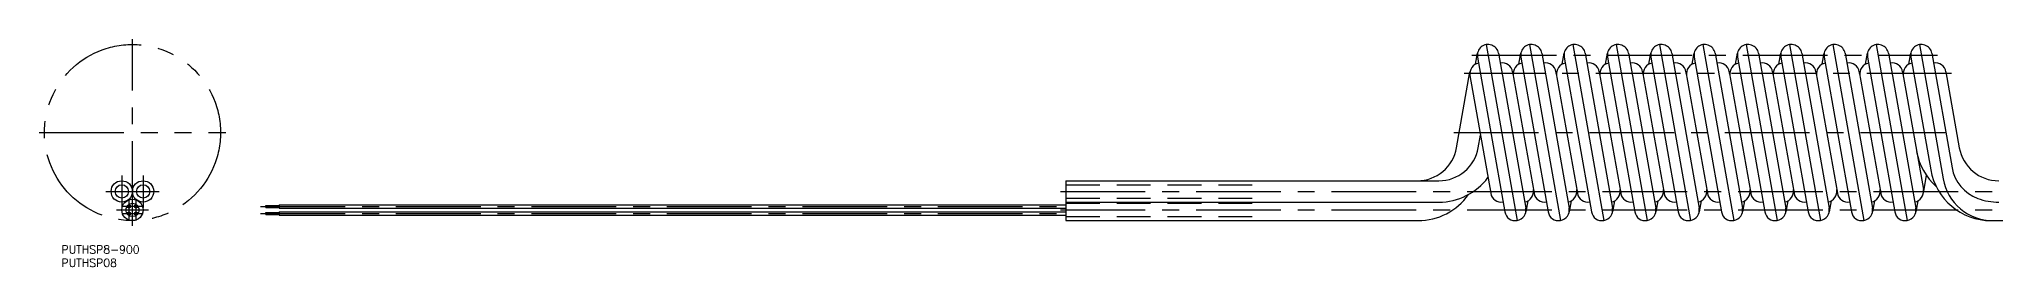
# Model space of a CAD drawing. Extents: x -35 to 1232, y -21 to 64.
# Drawn here: x -35 to 699, y -21 to 64 of the extents above; entities that cross this region are included whole.
import ezdxf

# ---------------------------------------------------------------- set-up
doc = ezdxf.new("R2010")
doc.units = 0
for name, pattern in [('CENTER', [50.8, 31.75, -6.35, 6.35, -6.35]), ('DASHED', [19.05, 12.7, -6.35]), ('PHANTOM', [63.5, 31.75, -6.35, 6.35, -6.35, 6.35, -6.35])]:
    doc.linetypes.add(name, pattern=pattern)
doc.layers.get('0').update_dxf_attribs({"linetype": 'CONTINUOUS'})
doc.layers.add('CENTER', color=1, linetype='CENTER')
doc.styles.get("Standard").update_dxf_attribs({"font": 'txt.shx', "height": 3, "bigfont": 'bigfont.shx'})

msp = doc.modelspace()

# ---------------------------------------------------------------- linework, layer by layer
at = {"color": 7, "linetype": 'CONTINUOUS'}
for p, q in [((503.59, 54.64), (504.31, 58.69)), ((507.55, 61.94), (519.17, -3.94)), ((512.19, 58.69), (522.42, 0.69)), ((519.84, 54.64), (520.56, 58.69)), ((523.8, 61.94), (535.42, -3.94)), ((528.44, 58.69), (538.66, 0.69)), ((536.09, 54.64), (536.8, 58.69)), ((540.05, 61.94), (551.66, -3.94)), ((544.68, 58.69), (554.91, 0.69)), ((552.34, 54.64), (553.05, 58.69)), ((556.3, 61.94), (567.91, -3.94)), ((560.93, 58.69), (571.16, 0.69)), ((568.58, 54.64), (569.3, 58.69)), ((572.54, 61.94), (584.16, -3.94)), ((577.18, 58.69), (587.4, 0.69)), ((584.83, 54.64), (585.54, 58.69)), ((588.79, 61.94), (600.41, -3.94)), ((593.42, 58.69), (603.65, 0.69)), ((601.08, 54.64), (601.79, 58.69)), ((605.04, 61.94), (616.65, -3.94)), ((609.67, 58.69), (619.9, 0.69)), ((617.32, 54.64), (618.04, 58.69)), ((621.28, 61.94), (632.9, -3.94)), ((625.92, 58.69), (636.14, 0.69)), ((633.57, 54.64), (634.28, 58.69)), ((637.53, 61.94), (649.15, -3.94)), ((642.16, 58.69), (652.39, 0.69)), ((649.82, 54.64), (650.53, 58.69)), ((653.78, 61.94), (665.39, -3.94)), ((658.41, 58.69), (668.64, 0.69)), ((666.06, 54.64), (666.78, 58.69)), ((670.02, 61.94), (678.88, 11.7)), ((674.66, 58.69), (682.22, 15.81)), ((496.45, 23.32), (501.47, 51.77)), ((504.31, 57.31), (514.54, -0.69)), ((517.47, 51.77), (525.5, 6.23)), ((517.59, 51.07), (517.72, 51.77)), ((520.56, 57.31), (530.78, -0.69)), ((533.72, 51.77), (541.75, 6.23)), ((533.84, 51.07), (533.96, 51.77)), ((536.8, 57.31), (547.03, -0.69)), ((549.97, 51.77), (557.99, 6.23)), ((550.09, 51.07), (550.21, 51.77)), ((553.05, 57.31), (563.28, -0.69)), ((566.21, 51.77), (574.24, 6.23)), ((566.34, 51.07), (566.46, 51.77)), ((569.3, 57.31), (579.52, -0.69)), ((582.46, 51.77), (590.49, 6.23)), ((582.58, 51.07), (582.7, 51.77)), ((585.54, 57.31), (595.77, -0.69)), ((598.71, 51.77), (606.73, 6.23)), ((598.83, 51.07), (598.95, 51.77)), ((601.79, 57.31), (612.02, -0.69)), ((614.95, 51.77), (622.98, 6.23)), ((615.08, 51.07), (615.2, 51.77)), ((618.04, 57.31), (628.27, -0.69)), ((631.2, 51.77), (639.23, 6.23)), ((631.32, 51.07), (631.44, 51.77)), ((634.28, 57.31), (644.51, -0.69)), ((647.45, 51.77), (655.48, 6.23)), ((647.57, 51.07), (647.69, 51.77)), ((650.53, 57.31), (660.76, -0.69)), ((663.69, 51.77), (671.48, 7.62)), ((663.82, 51.07), (663.94, 51.77)), ((666.78, 57.31), (674.24, 15.01)), ((679.94, 51.77), (684.96, 23.32)), ((501.47, 50.38), (509.25, 6.23)), ((504.58, 23.32), (505.41, 28.04)), ((350, 10.93), (350, -4)), ((350, 10.93), (489.81, 10.93)), ((671.48, 6.23), (672.65, 12.9)), ((50, 1.7), (55, 1.7)), ((50, 0.98), (50, 1.7)), ((50, 0.98), (55, 0.98)), ((55, 1.95), (55, 0.73)), ((55, 1.95), (350, 1.95)), ((55, 0.73), (350, 0.73)), ((350, 2.93), (489.81, 2.93)), ((523.13, 3.36), (522.42, -0.69)), ((525.26, 6.23), (525.38, 6.93)), ((539.38, 3.36), (538.66, -0.69)), ((541.5, 6.23), (541.63, 6.93)), ((555.62, 3.36), (554.91, -0.69)), ((557.75, 6.23), (557.87, 6.93)), ((571.87, 3.36), (571.16, -0.69)), ((574, 6.23), (574.12, 6.93)), ((588.12, 3.36), (587.4, -0.69)), ((590.24, 6.23), (590.37, 6.93)), ((604.37, 3.36), (603.65, -0.69)), ((606.49, 6.23), (606.61, 6.93)), ((620.61, 3.36), (619.9, -0.69)), ((622.74, 6.23), (622.86, 6.93)), ((636.86, 3.36), (636.14, -0.69)), ((638.98, 6.23), (639.11, 6.93)), ((653.11, 3.36), (652.39, -0.69)), ((655.23, 6.23), (655.35, 6.93)), ((669.35, 3.36), (668.64, -0.69)), ((50, -1.7), (50, -0.98)), ((50, -0.98), (55, -0.98)), ((50, -1.7), (55, -1.7)), ((55, -0.73), (350, -0.73)), ((55, -0.73), (55, -1.95)), ((55, -1.95), (350, -1.95)), ((350, -4), (482.08, -4)), ((696.89, -4), (930, -4))]:
    msp.add_line(p, q, dxfattribs=at)
at = {"color": 3, "linetype": 'PHANTOM'}
msp.add_line((-35, 29), (35, 29), dxfattribs=at)
at = {"color": 3, "linetype": 'DASHED'}
for p, q in [((350, 9.43), (419.9, 9.43)), ((350, 4.43), (419.9, 4.43)), ((350, 2.5), (419.9, 2.5)), ((350, -2.5), (419.9, -2.5))]:
    msp.add_line(p, q, dxfattribs=at)
at = {"color": 3, "linetype": 'PHANTOM'}
msp.add_circle((0, 29), 33, dxfattribs=at)
at = {"color": 7, "linetype": 'CONTINUOUS'}
for centre, radius in [((-4, 6.93), 4), ((-4, 6.93), 2.5), ((4, 6.93), 4), ((4, 6.93), 2.5), ((0, 0), 4), ((0, 0), 2.5), ((-1.34, 1.34), 0.61), ((-1.34, 1.34), 0.36), ((1.34, 1.34), 0.61), ((1.34, 1.34), 0.36), ((-1.34, -1.34), 0.61), ((-1.34, -1.34), 0.36), ((1.34, -1.34), 0.61), ((1.34, -1.34), 0.36)]:
    msp.add_circle(centre, radius, dxfattribs=at)
for centre, radius, start, end in [((508.25, 58), 4, 10, 190), ((524.5, 58), 4, 10, 190), ((540.74, 58), 4, 10, 190), ((556.99, 58), 4, 10, 190), ((573.24, 58), 4, 10, 190), ((589.48, 58), 4, 10, 190), ((605.73, 58), 4, 10, 190), ((621.98, 58), 4, 10, 190), ((638.22, 58), 4, 10, 190), ((654.47, 58), 4, 10, 190), ((670.72, 58), 4, 10, 190), ((505.41, 51.07), 4, 100, 190), ((513.53, 51.07), 4, 10, 100), ((521.66, 51.07), 4, 100, 190), ((529.78, 51.07), 4, 10, 100), ((537.9, 51.07), 4, 100, 190), ((546.03, 51.07), 4, 10, 100), ((554.15, 51.07), 4, 100, 190), ((562.27, 51.07), 4, 10, 100), ((570.4, 51.07), 4, 100, 190), ((578.52, 51.07), 4, 10, 100), ((586.64, 51.07), 4, 100, 190), ((594.77, 51.07), 4, 10, 100), ((602.89, 51.07), 4, 100, 190), ((611.01, 51.07), 4, 10, 100), ((619.14, 51.07), 4, 100, 190), ((627.26, 51.07), 4, 10, 100), ((635.38, 51.07), 4, 100, 190), ((643.51, 51.07), 4, 10, 100), ((651.63, 51.07), 4, 100, 190), ((659.75, 51.07), 4, 10, 100), ((667.88, 51.07), 4, 100, 190), ((676, 51.07), 4, 10, 100), ((481.68, 25.93), 15, 270, 350), ((489.81, 25.93), 15, 270, 350), ((699.73, 25.93), 15, 190, 270), ((691.6, 25.93), 23, 190, 228.24689), ((696.89, 19), 23, 190, 270), ((696.99, 18.41), 15, 190, 250), ((489.81, 25.93), 23, 270, 323.15796), ((521.32, 6.93), 4, 280, 10), ((537.56, 6.93), 4, 280, 10), ((553.81, 6.93), 4, 280, 10), ((570.06, 6.93), 4, 280, 10), ((586.3, 6.93), 4, 280, 10), ((602.55, 6.93), 4, 280, 10), ((618.8, 6.93), 4, 280, 10), ((635.04, 6.93), 4, 280, 10), ((651.29, 6.93), 4, 280, 10), ((667.54, 6.93), 4, 280, 10), ((697.59, 15), 19, 190, 270), ((482.08, 19), 23, 270, 324.92013), ((513.19, 6.93), 4, 190, 280), ((518.48, 0), 4, 190, 10), ((529.44, 6.93), 4, 190, 280), ((534.72, 0), 4, 190, 10), ((545.69, 6.93), 4, 190, 280), ((550.97, 0), 4, 190, 10), ((561.93, 6.93), 4, 190, 280), ((567.22, 0), 4, 190, 10), ((578.18, 6.93), 4, 190, 280), ((583.46, 0), 4, 190, 10), ((594.43, 6.93), 4, 190, 280), ((599.71, 0), 4, 190, 10), ((610.67, 6.93), 4, 190, 280), ((615.96, 0), 4, 190, 10), ((626.92, 6.93), 4, 190, 280), ((632.2, 0), 4, 190, 10), ((643.17, 6.93), 4, 190, 280), ((648.45, 0), 4, 190, 10), ((659.41, 6.93), 4, 190, 280), ((664.7, 0), 4, 190, 10), ((699.73, 25.93), 23, 250, 270)]:
    msp.add_arc(centre, radius, start, end, dxfattribs=at)
at = {"layer": 'CENTER', "color": 1, "linetype": 'CENTER'}
for p, q in [((0, -6), (0, 64)), ((502.19, 58), (676.78, 58)), ((682.06, 51.07), (499.35, 51.07)), ((495.46, 29), (685.95, 29)), ((-4, 12.93), (-4, 0.93)), ((4, 12.93), (4, 0.93)), ((-10, 6.93), (10, 6.93)), ((-6, 0), (6, 0)), ((3.95, 1.34), (-3.95, 1.34)), ((-1.34, 3.95), (-1.34, -3.95)), ((1.34, -3.95), (1.34, 3.95)), ((48, 1.34), (352, 1.34)), ((348, 6.93), (932, 6.93)), ((348, 0), (932, 0)), ((-3.95, -1.34), (3.95, -1.34)), ((48, -1.34), (352, -1.34))]:
    msp.add_line(p, q, dxfattribs=at)

# ---------------------------------------------------------------- texts
at = {"color": 7, "linetype": 'CONTINUOUS'}
for s, p in [('PUTHSP8-900', (-26.63, -16.32)), ('PUTHSP08', (-26.63, -21.32))]:
    msp.add_text(s, height=3, dxfattribs=at).set_placement(p)

doc.saveas('drawing.dxf')
